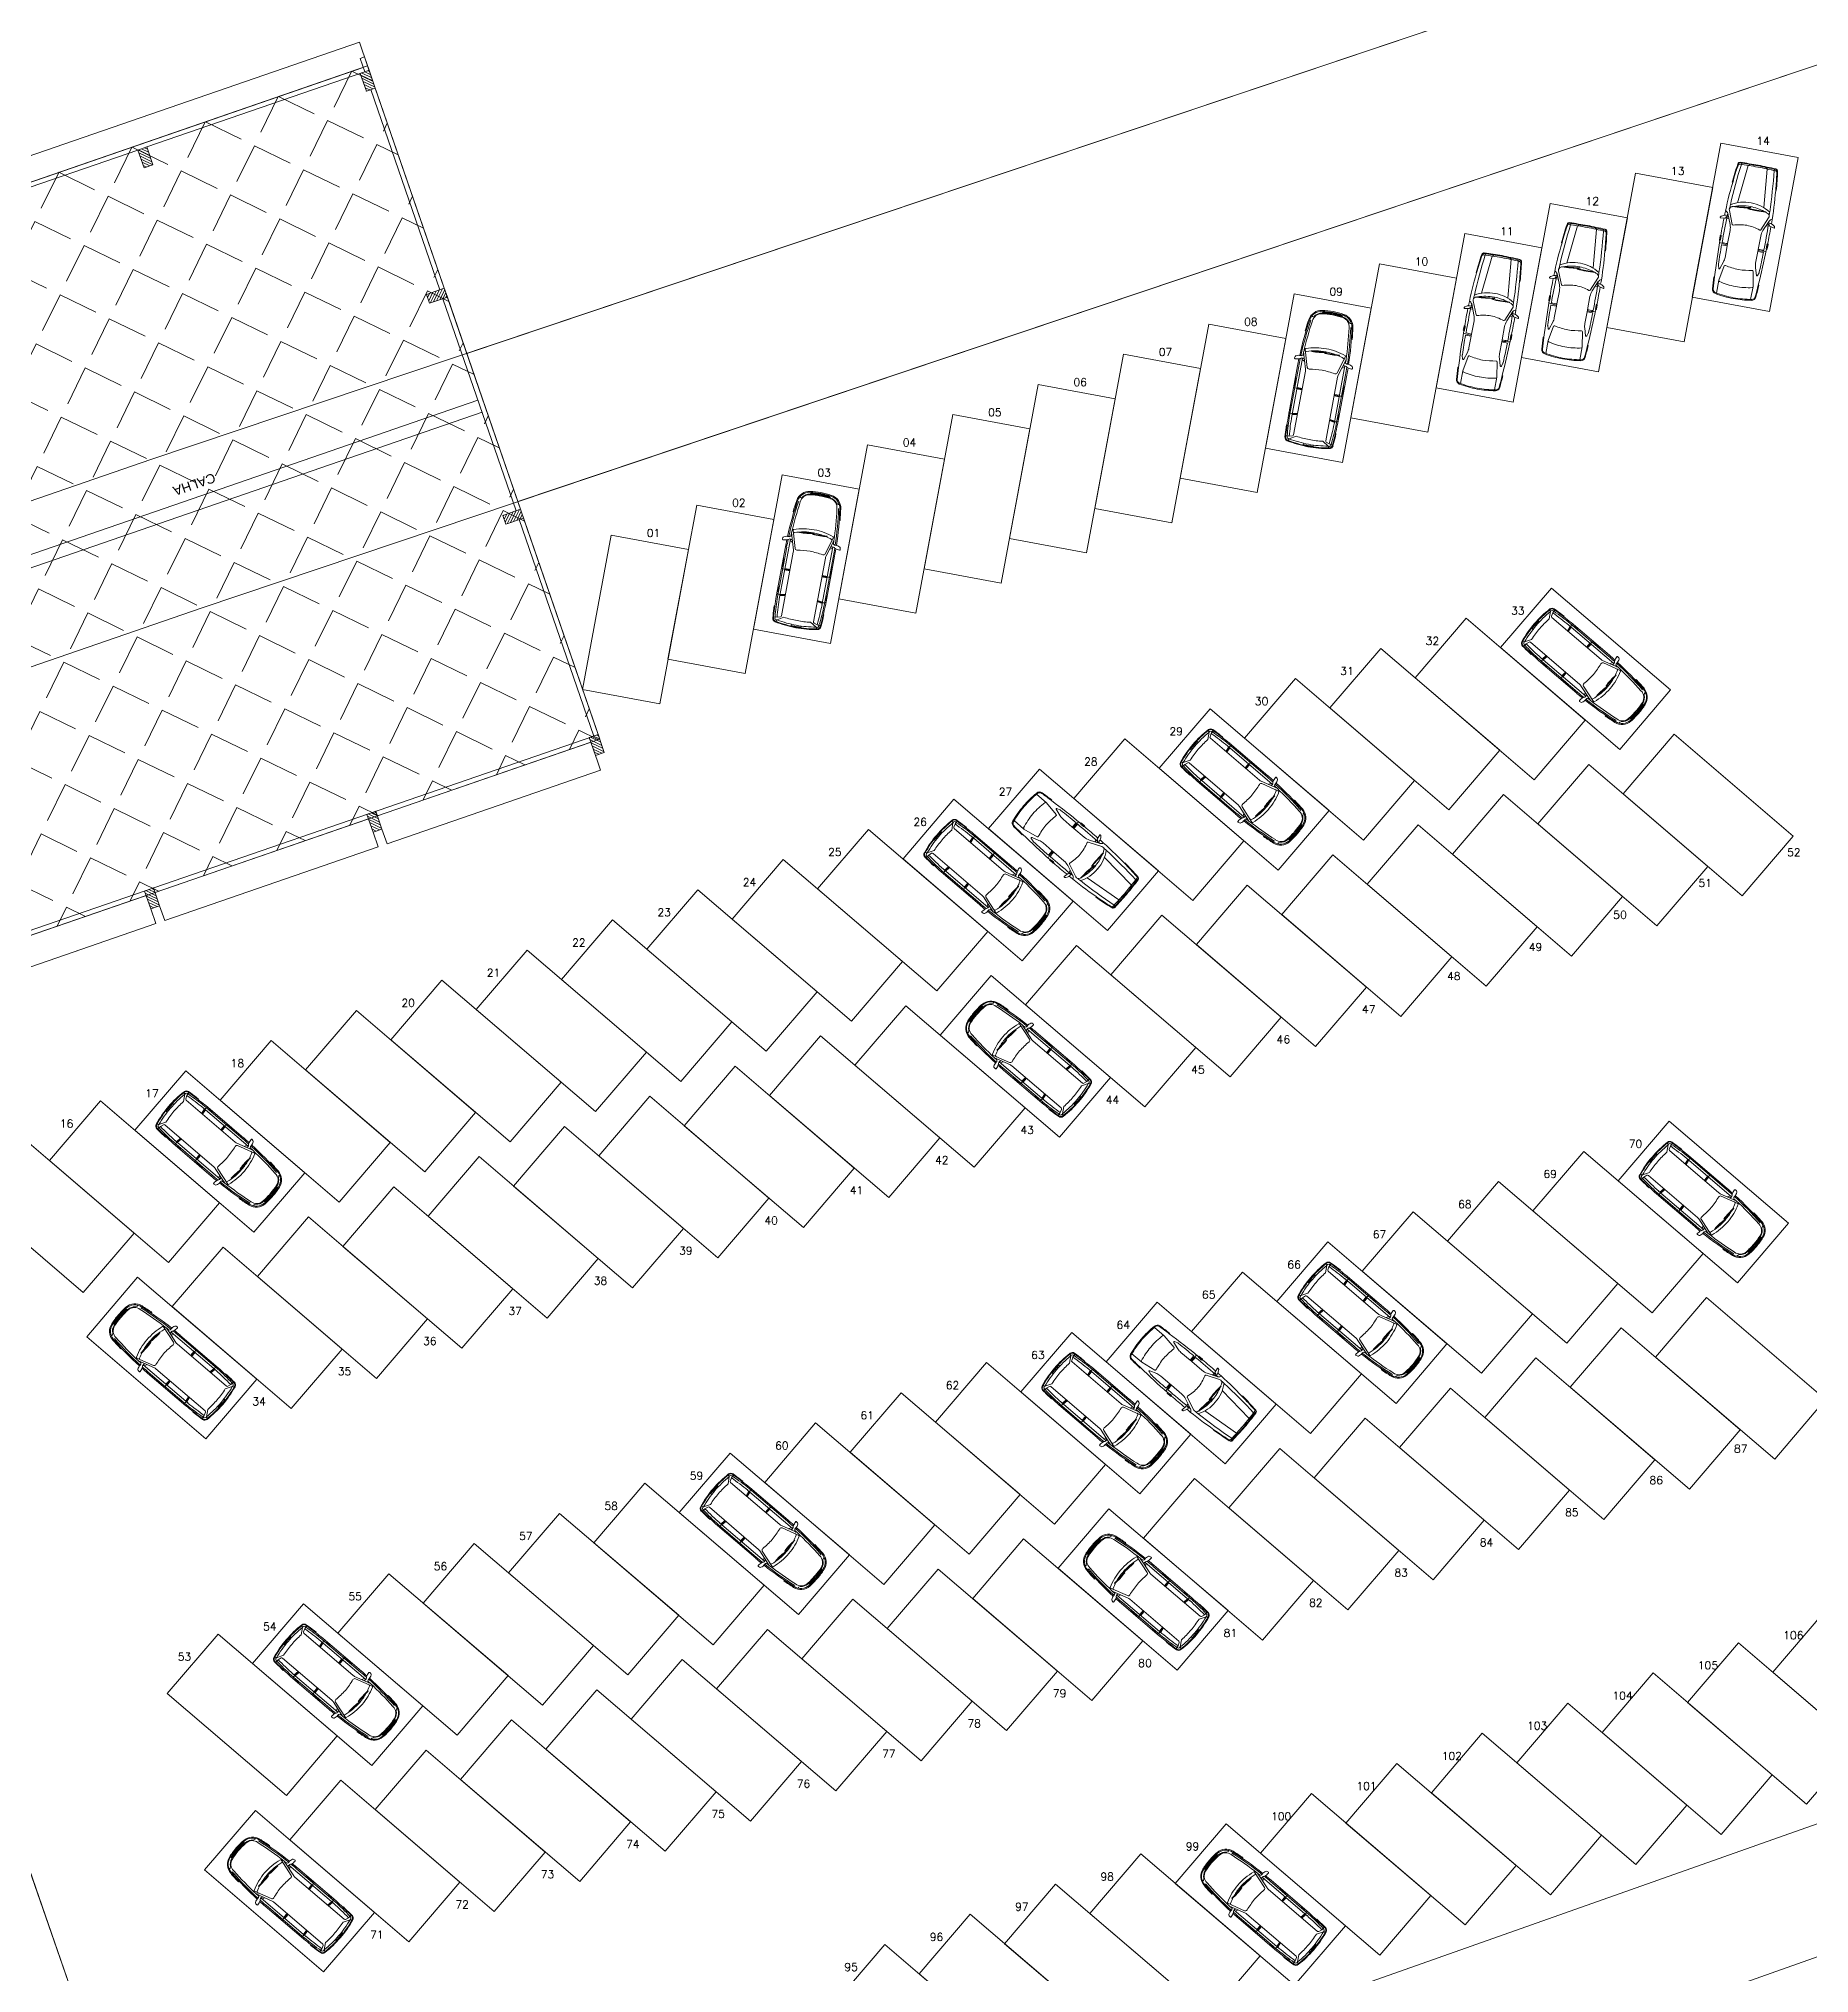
# Model space of a CAD drawing. Header units: millimetres. Extents: x 997 to 4249, y 599 to 1440.
# Drawn here: x 1816.7 to 1899.5, y 1196.1 to 1286.6 of the extents above; entities that cross this region are included whole.
import ezdxf

# ---------------------------------------------------------------- set-up
doc = ezdxf.new("R2010")
doc.units = ezdxf.units.MM
doc.layers.add('cercas existentes', color=18, linetype='Continuous')
doc.layers.add('taludes', color=9, linetype='Continuous')
doc.styles.add('1mm', font='romans.shx', dxfattribs={"height": 2})
doc.styles.add('REGUA60', font='')
doc.styles.get('REGUA60').set_extended_font_data('Swis721 LtEx BT')
pattern_1 = [(154.027104, (1355.55905, 1133.23615), (-0.048174051, -0.098890145), [])]

# ---------------------------------------------------------------- blocks, each defined once
blk = doc.blocks.new('Astra3')
at = {"lineweight": 0}
for p, q in [((-1.634, 0.627), (-1.66, 0.629)), ((-1.14, 0.762), (-1.137, 0.729)), ((-0.002, 0.487), (-0.561, 0.654)), ((-0.464, 0.688), (-0.365, 0.688)), ((0.068, 0.529), (-0.464, 0.688)), ((-0.336, 0.731), (-0.337, 0.723)), ((-0.265, 0.709), (-0.269, 0.67)), ((-0.267, 0.93), (-0.225, 0.937)), ((-0.267, 0.687), (1.617, 0.687)), ((-0.173, 0.601), (-0.217, 0.688)), ((0.009, 0.797), (1.617, 0.797)), ((0.687, 0.688), (0.692, 0.521)), ((0.711, 0.688), (0.711, 0.521)), ((0.736, 0.688), (0.731, 0.521)), ((1.499, 0.521), (1.523, 0.688)), ((1.519, 0.521), (1.543, 0.688)), ((1.539, 0.521), (1.564, 0.688)), ((1.918, 0.785), (1.919, 0.805)), ((2.223, 0.432), (2.343, 0.633)), ((2.264, 0.65), (2.228, 0.547)), ((2.234, 0.766), (2.305, 0.76)), ((2.236, 0.786), (2.307, 0.779)), ((2.264, 0.65), (2.274, 0.762)), ((2.349, 0.644), (2.398, 0.651)), ((-1.788, 0.329), (-1.853, 0.29)), ((-1.626, 0.612), (-1.653, 0.557)), ((0.125, 0.521), (2.19, 0.521)), ((-1.788, -0.329), (-1.853, -0.29)), ((-1.626, -0.612), (-1.653, -0.557)), ((-0.002, -0.487), (-0.561, -0.654)), ((0.068, -0.529), (-0.464, -0.688)), ((-0.173, -0.601), (-0.217, -0.688)), ((0.125, -0.521), (2.19, -0.521)), ((0.687, -0.688), (0.692, -0.521)), ((0.711, -0.688), (0.711, -0.521)), ((0.736, -0.688), (0.731, -0.521)), ((1.499, -0.521), (1.523, -0.688)), ((1.519, -0.521), (1.543, -0.688)), ((1.539, -0.521), (1.564, -0.688)), ((2.223, -0.432), (2.343, -0.633)), ((2.264, -0.65), (2.228, -0.547)), ((-1.634, -0.627), (-1.66, -0.629)), ((-1.14, -0.762), (-1.137, -0.729)), ((-0.464, -0.688), (-0.365, -0.688)), ((-0.336, -0.731), (-0.337, -0.723)), ((-0.265, -0.709), (-0.269, -0.67)), ((-0.267, -0.687), (1.617, -0.687)), ((-0.267, -0.93), (-0.225, -0.937)), ((0.009, -0.797), (1.617, -0.797)), ((1.918, -0.785), (1.919, -0.805)), ((2.234, -0.766), (2.305, -0.76)), ((2.236, -0.786), (2.307, -0.779)), ((2.264, -0.65), (2.274, -0.762)), ((2.349, -0.644), (2.398, -0.651))]:
    blk.add_line(p, q, dxfattribs=at)
at = {"color": 9, "lineweight": 0}
for p, q in [((0.009, 0.757), (1.617, 0.757)), ((0.396, 0.792), (0.396, 0.797)), ((0.411, 0.777), (0.64, 0.777)), ((0.655, 0.792), (0.655, 0.797)), ((1.301, 0.792), (1.301, 0.797)), ((1.316, 0.777), (1.436, 0.777)), ((1.451, 0.792), (1.451, 0.797)), ((-1.86, 0), (-1.814, 0.071)), ((-1.848, 0), (-1.814, 0.051)), ((-1.808, 0.299), (-1.836, 0.283)), ((-1.805, 0.048), (-1.805, 0)), ((-0.584, 0.026), (-0.593, 0.024)), ((-0.593, 0.024), (-0.533, -0.437)), ((-0.567, 0.452), (-0.551, -0.013)), ((-0.558, 0.452), (-0.567, 0.452)), ((2.438, 0.161), (2.398, 0.159)), ((-1.86, 0), (-1.814, -0.071)), ((-1.848, 0), (-1.814, -0.051)), ((-1.808, -0.299), (-1.836, -0.283)), ((-1.805, -0.048), (-1.805, 0)), ((-0.551, -0.013), (-0.541, -0.013)), ((-0.533, -0.437), (-0.523, -0.436)), ((2.438, -0.161), (2.398, -0.159)), ((0.009, -0.757), (1.617, -0.757)), ((0.396, -0.792), (0.396, -0.797)), ((0.411, -0.777), (0.64, -0.777)), ((0.655, -0.792), (0.655, -0.797)), ((1.301, -0.792), (1.301, -0.797)), ((1.316, -0.777), (1.436, -0.777)), ((1.451, -0.792), (1.451, -0.797))]:
    blk.add_line(p, q, dxfattribs=at)
at = {"lineweight": 0}
for centre, radius, start, end in [((-1.45, 0.289), 0.43, 98.29586, 171.96936), ((-1.45, 0.289), 0.4, 98.29586, 171.96936), ((-1.635, 0.617), 0.01, 333.52505, 84.65772), ((0.047, -9.974), 10.802, 96.3074, 98.29586), ((-0.036, -8.863), 9.66, 91.77073, 98.76148), ((1.198, 0.006), 1.894, 160.39008, 180.01379), ((-0.567, 0.635), 0.02, 73.38811, 160.39008), ((-0.465, 0.594), 0.03, 73.38811, 160.5282), ((0.245, -20.893), 21.585, 91.6727, 91.71269), ((-0.386, 0.733), 0.05, 271.6727, 348.10834), ((-0.433, 0.751), 0.1, 348.10834, 4.99416), ((-0.079, 0.782), 0.255, 151.22655, 184.99416), ((-0.259, 0.881), 0.05, 99.21009, 151.22655), ((-0.239, 0.667), 0.03, 173.57994, 258.01363), ((-0.215, 0.704), 0.05, 128.17268, 173.57994), ((-0.271, 0.775), 0.0411, 308.17268, 348.7801), ((-0.693, 0.937), 0.492, 339.87798, 357.69126), ((-0.221, 0.917), 0.02, 357.69126, 99.21009), ((0.009, -12.003), 12.801, 90, 91.03052), ((0.408, 0.699), 0.304, 357.88131, 18.9108), ((1.388, 0.696), 0.155, 356.98734, 40.85519), ((1.251, -11.393), 12.086, 85.18943, 88.27989), ((1.018, -16.836), 17.643, 86.04929, 88.05621), ((1.018, -16.836), 17.663, 86.04929, 87.0782), ((0.362, -20.911), 21.708, 84.87879, 84.95798), ((2.295, 0.66), 0.05, 10.53829, 85.13304), ((2.297, 0.66), 0.1, 11.2743, 85.13304), ((2.297, 0.66), 0.12, 11.2743, 85.13304), ((-1.013, 0), 3.415, 0, 10.68669), ((-1.013, 0.045), 3.415, 10.11523, 10.53829), ((-1.013, 0), 3.475, 0, 11.2743), ((-1.013, 0), 3.495, 0, 11.2743), ((0.595, 0), 2.495, 171.96936, 180.0078), ((0.595, 0), 2.495, 179.9922, 188.03064), ((0.595, 0), 2.465, 171.96936, 180.0078), ((0.595, 0), 2.465, 179.9922, 188.03064), ((0.595, 0), 2.405, 171.90629, 172.15702), ((-1.469, 0.294), 0.32, 125.71071, 171.90629), ((-1.662, 0.562), 0.01, 305.71071, 333.52505), ((1.338, 0.018), 2.034, 180.32469, 198.9193), ((1.198, 0.006), 1.794, 169.09502, 180.01379), ((1.2, -0.006), 1.795, 179.63164, 199.4683), ((1.198, 0.006), 1.794, 160.5282, 167.22), ((-0.019, 0.43), 0.06, 348.90491, 73.38811), ((3.643, -0.135), 3.645, 171.27025, 177.87638), ((0.125, 0.721), 0.2, 253.38811, 270), ((2.19, 0.561), 0.04, 270, 340.59914), ((-1.013, 0), 3.265, 0, 7.60432), ((-1.013, 0), 3.265, 352.39568, 0), ((-1.013, 0), 3.415, 349.31331, 0), ((-1.013, 0), 3.475, 348.7257, 0), ((-1.013, 0), 3.495, 348.7257, 0), ((-1.45, -0.289), 0.43, 188.03064, 261.70414), ((-1.45, -0.289), 0.4, 188.03064, 261.70414), ((0.595, 0), 2.405, 187.84298, 188.09371), ((-1.469, -0.294), 0.32, 188.09371, 234.28929), ((-1.662, -0.562), 0.01, 26.47495, 54.28929), ((-1.635, -0.617), 0.01, 275.34228, 26.47495), ((-0.465, -0.594), 0.03, 199.4718, 286.61189), ((-0.019, -0.43), 0.06, 286.61189, 11.09509), ((3.643, 0.135), 3.645, 182.12362, 188.72975), ((0.125, -0.721), 0.2, 90, 106.61189), ((2.19, -0.561), 0.04, 19.40086, 90), ((0.047, 9.974), 10.802, 261.70414, 263.6926), ((-0.036, 8.863), 9.66, 261.23852, 268.22927), ((-0.567, -0.635), 0.02, 199.60992, 286.61189), ((0.245, 20.893), 21.585, 268.28731, 268.3273), ((-0.386, -0.733), 0.05, 11.89166, 88.3273), ((-0.433, -0.751), 0.1, 355.00584, 11.89166), ((-0.079, -0.782), 0.255, 175.00584, 208.77345), ((-0.259, -0.881), 0.05, 208.77345, 260.78991), ((-0.239, -0.667), 0.03, 101.98637, 186.42006), ((-0.215, -0.704), 0.05, 186.42006, 231.82732), ((-0.271, -0.775), 0.0411, 11.2199, 51.82732), ((-0.693, -0.937), 0.492, 2.30874, 20.12202), ((-0.221, -0.917), 0.02, 260.78991, 2.30874), ((0.009, 12.003), 12.801, 268.96948, 270), ((0.408, -0.699), 0.304, 341.0892, 2.11869), ((1.388, -0.696), 0.155, 319.14481, 3.01266), ((1.251, 11.393), 12.086, 271.72011, 274.81057), ((1.018, 16.836), 17.643, 271.94379, 273.95071), ((1.018, 16.836), 17.663, 272.9218, 273.95071), ((0.362, 20.911), 21.708, 275.04202, 275.12121), ((2.295, -0.66), 0.05, 274.86696, 349.46171), ((2.297, -0.66), 0.1, 274.86696, 348.7257), ((2.297, -0.66), 0.12, 274.86696, 348.7257), ((-1.013, -0.045), 3.415, 349.46171, 349.88477)]:
    blk.add_arc(centre, radius, start, end, dxfattribs=at)
at = {"color": 9, "lineweight": 0}
for centre, radius, start, end in [((-0.036, -8.863), 9.621, 91.77157, 98.76564), ((-0.009, -9.853), 10.55, 92.47101, 98.0602), ((0.176, -23.379), 24.034, 91.44683, 91.45029), ((0.009, -12.003), 12.761, 90, 91.09598), ((0.411, 0.792), 0.015, 180, 270), ((0.64, 0.792), 0.015, 270, 0), ((1.316, 0.792), 0.015, 180, 270), ((1.436, 0.792), 0.015, 270, 0), ((1.482, -5.974), 6.732, 83.28249, 88.8635), ((0.595, 0), 2.455, 173.74716, 180.00001), ((0.595, 0), 2.443, 173.30066, 179.57266), ((-1.826, 0.266), 0.02, 120.47664, 173.74716), ((0.595, 0), 2.431, 173.0859, 179.13608), ((0.595, 0), 2.419, 172.87714, 178.68983), ((-1.839, 0.087), 0.03, 326.35995, 357.95563), ((-1.81, 0.048), 0.005, 0, 146.48631), ((0.595, 0), 2.405, 173.09438, 177.95563), ((-1.803, 0.291), 0.01, 353.09438, 120.47664), ((0.595, 0), 2.385, 171.90629, 180.0078), ((-1.469, 0.294), 0.3, 93.68937, 171.90629), ((-2.775, -0.497), 2.253, 1.55981, 13.40987), ((-2.789, 0.14), 2.253, 356.10764, 7.9577), ((-1.013, 0), 3.455, 0, 2.66282), ((-1.013, 0), 3.455, 357.33718, 0), ((0.595, 0), 2.455, 179.99999, 186.25284), ((0.595, 0), 2.443, 180.42734, 186.69934), ((-1.826, -0.266), 0.02, 186.25284, 239.52336), ((0.595, 0), 2.431, 180.86392, 186.9141), ((0.595, 0), 2.419, 181.31017, 187.12286), ((-1.81, -0.048), 0.005, 213.51369, 0), ((-1.839, -0.087), 0.03, 2.04437, 33.64005), ((0.595, 0), 2.405, 182.04437, 186.90562), ((-1.803, -0.291), 0.01, 239.52336, 6.90562), ((0.595, 0), 2.385, 179.9922, 188.09371), ((-1.469, -0.294), 0.3, 188.09371, 266.31063), ((-0.009, 9.853), 10.55, 261.9398, 267.52899), ((-0.036, 8.863), 9.621, 261.23436, 268.22843), ((0.176, 23.379), 24.034, 268.54971, 268.55317), ((0.009, 12.003), 12.761, 268.90402, 270), ((0.411, -0.792), 0.015, 90, 180), ((0.64, -0.792), 0.015, 0, 90), ((1.316, -0.792), 0.015, 90, 180), ((1.436, -0.792), 0.015, 0, 90), ((1.482, 5.974), 6.732, 271.1365, 276.71751)]:
    blk.add_arc(centre, radius, start, end, dxfattribs=at)
blk = doc.blocks.new('Tempra3')
at = {"color": 9, "lineweight": 0}
for p, q in [((-1.869, 0.63), (-1.647, 0.654)), ((0.49, 0.777), (0.614, 0.777)), ((0.49, 0.767), (0.567, 0.767)), ((0.577, 0.757), (0.577, 0.748)), ((0.634, 0.757), (0.634, 0.748)), ((-1.881, 0.307), (-1.924, 0.254)), ((-1.875, 0.533), (-1.914, 0.533)), ((-1.881, 0.307), (-0.653, 0.428)), ((-0.568, 0.016), (-0.577, 0.017)), ((-0.568, 0.015), (-0.577, 0.014)), ((-0.577, 0.014), (-0.51, -0.555)), ((-0.527, 0.509), (-0.536, 0.509)), ((-0.536, 0.509), (-0.532, -0.064)), ((0.687, 0.496), (0.756, 0.496)), ((1.886, 0.553), (2.3, 0.553)), ((-1.881, -0.308), (-1.924, -0.255)), ((-1.875, -0.533), (-1.914, -0.533)), ((-1.881, -0.307), (-0.653, -0.428)), ((-0.532, -0.064), (-0.523, -0.064)), ((-0.51, -0.555), (-0.501, -0.554)), ((0.687, -0.496), (0.756, -0.496)), ((1.886, -0.553), (2.3, -0.553)), ((-1.869, -0.631), (-1.647, -0.655)), ((0.49, -0.767), (0.567, -0.767)), ((0.49, -0.777), (0.614, -0.777)), ((0.577, -0.757), (0.577, -0.748)), ((0.634, -0.757), (0.634, -0.748))]:
    blk.add_line(p, q, dxfattribs=at)
at = {"lineweight": 0}
for p, q in [((-1.26, 0.697), (-1.26, 0.716)), ((0.058, 0.464), (-0.363, 0.637)), ((0.069, 0.533), (-0.261, 0.669)), ((-0.157, 0.823), (-0.131, 0.862)), ((-0.101, 0.713), (-0.151, 0.694)), ((-0.151, 0.694), (-0.151, 0.656)), ((-0.075, 0.872), (-0.101, 0.713)), ((-0.098, 0.674), (-0.098, 0.602)), ((-0.085, 0.882), (-0.082, 0.882)), ((0.756, 0.496), (0.756, 0.679)), ((1.515, 0.629), (1.414, 0.659)), ((1.806, 0.709), (1.807, 0.728)), ((0.687, 0.496), (0.259, 0.496)), ((1.136, 0.496), (0.756, 0.496)), ((1.287, 0.519), (1.517, 0.592)), ((1.406, 0.471), (1.886, 0.553)), ((0.058, -0.464), (-0.363, -0.637)), ((0.069, -0.533), (-0.261, -0.669)), ((-0.098, -0.674), (-0.098, -0.602)), ((0.687, -0.496), (0.259, -0.496)), ((1.136, -0.496), (0.756, -0.496)), ((0.756, -0.496), (0.756, -0.679)), ((1.287, -0.519), (1.517, -0.592)), ((1.406, -0.471), (1.886, -0.553)), ((-1.26, -0.697), (-1.26, -0.716)), ((-0.157, -0.823), (-0.131, -0.862)), ((-0.151, -0.694), (-0.151, -0.656)), ((-0.101, -0.713), (-0.151, -0.694)), ((-0.075, -0.872), (-0.101, -0.713)), ((-0.085, -0.882), (-0.082, -0.882)), ((1.515, -0.629), (1.414, -0.659)), ((1.806, -0.709), (1.807, -0.728))]:
    blk.add_line(p, q, dxfattribs=at)
at = {"color": 9, "lineweight": 0}
for points in [[(0.486, 0.76), (0.486, 0.749, 0.414214), (0.496, 0.739), (0.558, 0.739, 0.414214), (0.568, 0.749), (0.568, 0.759)], [(0.486, -0.76), (0.486, -0.749, -0.414214), (0.496, -0.739), (0.558, -0.739, -0.414214), (0.568, -0.749), (0.568, -0.759)]]:
    blk.add_lwpolyline(points, format="xyb", dxfattribs=at)
at = {"lineweight": 0}
for centre, radius, start, end in [((-1.864, 0.574), 0.07, 98.07666, 178.05506), ((0.026, -12.748), 13.526, 95.4579, 98.07666), ((-0.091, -10.408), 11.166, 90.48914, 96.01179), ((-0.403, 0.55), 0.0959, 65.22486, 157.56321), ((0.355, -17.256), 17.935, 91.74302, 91.96985), ((0.075, 0.7), 0.267, 168.22298, 189.98368), ((-0.143, 0.755), 0.0434, 160.42088, 180), ((0.052, 0.685), 0.25, 146.52929, 160.42088), ((0.355, -17.256), 17.935, 88.95708, 91.61786), ((-0.079, 0.816), 0.0696, 117.51978, 138.96518), ((-0.092, 0.841), 0.0416, 80.80671, 117.51978), ((0.213, -22.305), 23.067, 89.37169, 90.76063), ((-0.083, 0.874), 0.00833, 350.80671, 80.80671), ((0.213, -22.305), 23.067, 89.09734, 89.34375), ((0.115, -25.837), 26.599, 86.35444, 88.88061), ((-0.298, 0.555), 0.987, 356.53371, 7.1274), ((0.636, -17.099), 17.778, 87.57158, 89.61458), ((1.385, 0.564), 0.1, 73.296, 87.57158), ((1.509, 0.61), 0.02, 295.0881, 73.296), ((0.028, -29.336), 30.117, 85.87378, 86.61254), ((2.183, 0.56), 0.144, 10.27566, 85.28637), ((46.287, -1.061), 48.25, 178.05506, 178.73963), ((1.08, -0.033), 1.689, 163.02584, 178.88724), ((1.08, 0.033), 1.689, 181.11276, 199.38195), ((1.08, -0.033), 1.689, 158.48825, 161.88328), ((1.496, -0.036), 1.496, 161.90116, 178.60957), ((0.046, 0.438), 0.0288, 340.8387, 65.22486), ((0.259, 0.996), 0.5, 247.66255, 270), ((1.136, 0.996), 0.5, 270, 287.58922), ((1.415, 0.442), 0.03, 107.58922, 190.56427), ((-1.901, -0.176), 3.343, 3.01726, 10.56427), ((-1.901, 0.176), 3.343, 349.43573, 356.98274), ((1.892, 0.523), 0.03, 17.66847, 101.66126), ((-0.298, 0.005), 2.281, 359.88354, 13.37753), ((-0.298, -0.005), 2.281, 346.62247, 0.11646), ((-1.242, -0.033), 3.619, 0.52768, 9.83979), ((-1.242, 0.033), 3.619, 350.16021, 359.47232), ((46.287, 1.06), 48.25, 181.26037, 181.94494), ((-1.864, -0.575), 0.07, 181.94494, 261.92334), ((1.08, 0.033), 1.689, 200.32879, 201.51175), ((1.08, 0.033), 1.689, 200.32879, 201.51175), ((-0.403, -0.55), 0.0959, 202.43679, 294.77514), ((1.496, 0.036), 1.496, 181.39043, 198.09884), ((0.046, -0.438), 0.0288, 294.77514, 19.1613), ((0.259, -0.996), 0.5, 90, 112.33745), ((-0.298, -0.555), 0.987, 352.8726, 3.46629), ((1.136, -0.996), 0.5, 72.41078, 90), ((1.415, -0.442), 0.03, 169.43573, 252.41078), ((1.509, -0.61), 0.02, 286.704, 64.9119), ((1.892, -0.523), 0.03, 258.33874, 342.33153), ((2.183, -0.56), 0.144, 274.71363, 349.72434), ((0.026, 12.748), 13.526, 261.97353, 264.5421), ((-0.091, 10.408), 11.166, 263.98821, 269.51086), ((0.355, 17.256), 17.935, 268.03015, 268.25698), ((0.075, -0.7), 0.267, 170.01632, 191.77702), ((-0.143, -0.755), 0.0434, 180, 199.57912), ((0.052, -0.685), 0.25, 199.57912, 213.47071), ((0.355, 17.256), 17.935, 268.38214, 271.04292), ((-0.079, -0.816), 0.0696, 221.03482, 242.48022), ((-0.092, -0.841), 0.0416, 242.48022, 279.19329), ((0.213, 22.305), 23.067, 269.23937, 270.62831), ((-0.083, -0.874), 0.00833, 279.19329, 9.19329), ((0.213, 22.305), 23.067, 270.65625, 270.90266), ((0.115, 25.837), 26.599, 271.11939, 273.64556), ((0.636, 17.099), 17.778, 270.38542, 272.42842), ((1.385, -0.564), 0.1, 272.42842, 286.704), ((0.028, 29.336), 30.117, 273.38746, 274.12622)]:
    blk.add_arc(centre, radius, start, end, dxfattribs=at)
at = {"color": 9, "lineweight": 0}
for centre, radius, start, end in [((-1.862, 0.581), 0.05, 97.89577, 177.1673), ((0.137, -16.634), 17.284, 92.27132, 96.68351), ((-1.822, 0.581), 0.05, 97.89577, 177.1673), ((0.026, -12.748), 13.506, 95.46564, 97.89577), ((0.402, 0.031), 1.126, 147.49542, 181.59528), ((0.192, -19.533), 20.183, 91.77938, 92.10117), ((-0.144, 0.846), 0.212, 204.78419, 236.53665), ((-0.17, 0.661), 0.0195, 202.27293, 342.80007), ((0.49, 0.751), 0.0263, 91.92644, 184.81044), ((0.47, 0.753), 0.0061, 200.04239, 315.25342), ((0.49, 0.751), 0.0164, 92.13133, 187.2433), ((0.567, 0.757), 0.01, 0, 90), ((0.606, 0.816), 0.0733, 246.83415, 293.16585), ((0.614, 0.757), 0.02, 0, 90), ((-0.263, 0.555), 0.987, 356.53371, 11.76673), ((0.027, -29.37), 30.131, 85.88211, 86.61465), ((2.181, 0.569), 0.115, 10.45477, 85.29282), ((19.555, -0.393), 21.489, 177.39697, 178.95358), ((43.913, -1.002), 45.813, 178.0177, 178.74858), ((43.913, 1.002), 45.813, 181.25142, 181.9823), ((0.402, -0.031), 1.126, 178.40472, 212.50458), ((-4.057, -0.683), 3.558, 2.07609, 11.30635), ((-4.071, 0.196), 3.558, 355.81091, 5.04117), ((-1.236, -0.033), 3.585, 0.53266, 10.01497), ((-1.236, 0.033), 3.585, 349.98503, 359.46734), ((19.555, 0.392), 21.489, 181.04642, 182.60303), ((-1.862, -0.581), 0.05, 182.8327, 262.10423), ((0.137, 16.634), 17.284, 263.31649, 267.72868), ((-1.822, -0.581), 0.05, 182.8327, 262.10423), ((-0.263, -0.555), 0.987, 348.23327, 3.46629), ((2.181, -0.569), 0.115, 274.70718, 349.54523), ((0.026, 12.748), 13.506, 262.10423, 264.53436), ((0.192, 19.533), 20.183, 267.89883, 268.22062), ((-0.144, -0.846), 0.212, 123.46335, 155.21581), ((-0.17, -0.661), 0.0195, 17.19993, 157.72707), ((0.47, -0.753), 0.0061, 44.74658, 159.95761), ((0.49, -0.751), 0.0263, 175.18956, 268.07356), ((0.49, -0.751), 0.0164, 172.7567, 267.86867), ((0.567, -0.757), 0.01, 270, 0), ((0.606, -0.816), 0.0733, 66.83415, 113.16585), ((0.614, -0.757), 0.02, 270, 360), ((0.027, 29.37), 30.131, 273.38535, 274.11789)]:
    blk.add_arc(centre, radius, start, end, dxfattribs=at)
blk = doc.blocks.new('gtfoods1')
at = {"layer": 'taludes', "lineweight": 5}
h = blk.add_hatch(dxfattribs=at)
h.set_pattern_fill('ANGLE', color=256, scale=0.25, angle=-115.9729)
h.set_pattern_definition([(244.0271, (888.9692, 584.595), (2.302492, -1.1216525), [1.8626667, -0.6985]), (334.0271, (888.9692, 584.595), (1.1216525, 2.302492), [1.8626667, -0.6985])])
h.paths.add_polyline_path([(-163.071, 564.782), (-138.743, 573.172), (-140.016, 576.865), (-139.828, 577.011), (-137.103, 580.127), (-130.989, 574.817), (-132.432, 573.156), (-124.984, 566.688), (-118.773, 573.84), (-119.937, 574.852), (-116.038, 579.341), (-117.414, 580.527), (-81.542, 592.898), (-92.399, 624.371), (-135.308, 609.574), (-136.492, 613.046), (-141.68, 611.255), (-151.255, 619.57), (-151.599, 619.869), (-165.053, 604.384), (-160.607, 600.539), (-173.832, 595.978)])
h = blk.add_hatch(dxfattribs=at)
h.set_pattern_fill('ANSI31', color=256, scale=0.6, angle=109.0271, style=0)
h.set_pattern_definition(pattern_1)
h.paths.add_polyline_path([(-92.741, 624.021), (-92.325, 624.164), (-92.038, 623.332), (-92.454, 623.189)])
h = blk.add_hatch(dxfattribs=at)
h.set_pattern_fill('ANSI31', color=256, scale=0.6, angle=109.0271, style=0)
h.set_pattern_definition(pattern_1)
h.paths.add_polyline_path([(-103.14, 620.434), (-102.724, 620.578), (-102.437, 619.746), (-102.853, 619.602)])
h = blk.add_hatch(dxfattribs=at)
h.set_pattern_fill('ANSI31', color=256, scale=0.6, angle=19.0271, style=0)
h.set_pattern_definition([(64.027104, (1355.55905, 1133.23615), (-0.098890145, 0.048174051), [])])
h.paths.add_polyline_path([(-88.81, 613.973), (-88.667, 613.557), (-89.499, 613.27), (-89.642, 613.686)])
h = blk.add_hatch(dxfattribs=at)
h.set_pattern_fill('ANSI31', color=256, scale=0.6, angle=19.0271, style=0)
h.set_pattern_definition([(64.027104, (-465.56698, 1396.18557), (-0.098890145, 0.048174051), [])])
h.paths.add_polyline_path([(-85.248, 603.643), (-85.105, 603.227), (-85.937, 602.94), (-86.08, 603.356)])
h = blk.add_hatch(dxfattribs=at)
h.set_pattern_fill('ANSI31', color=256, scale=0.6, angle=-70.9729, style=0)
h.set_pattern_definition([(334.027104, (711.21512, 972.59259), (0.048174051, 0.098890145), [])])
h.paths.add_polyline_path([(-81.327, 592.274), (-81.743, 592.13), (-82.03, 592.962), (-81.614, 593.106)])
h = blk.add_hatch(dxfattribs=at)
h.set_pattern_fill('ANSI31', color=256, scale=0.6, angle=-70.9729, style=0)
h.set_pattern_definition([(334.027104, (700.81612, 969.00642), (0.048174051, 0.098890145), [])])
h.paths.add_polyline_path([(-91.726, 588.688), (-92.142, 588.544), (-92.429, 589.376), (-92.013, 589.519)])
h = blk.add_hatch(dxfattribs=at)
h.set_pattern_fill('ANSI31', color=256, scale=0.6, angle=-70.9729, style=0)
h.set_pattern_definition([(334.027104, (690.41711, 965.42025), (0.048174051, 0.098890145), [])])
h.paths.add_polyline_path([(-102.125, 585.101), (-102.541, 584.958), (-102.828, 585.79), (-102.412, 585.933)])
for p, q in [((-135.694, 610.682), (-92.779, 625.481)), ((-92.396, 624.372), (-92.779, 625.481)), ((-92.604, 624.3), (-135.308, 609.574)), ((-92.533, 624.092), (-92.749, 624.719)), ((-92.746, 624.717), (-92.54, 624.788)), ((-92.541, 624.79), (-92.325, 624.164)), ((-92.399, 624.371), (-92.396, 624.372)), ((-102.724, 620.58), (-92.533, 624.094)), ((-89.016, 613.902), (-92.244, 623.261)), ((-92.038, 623.332), (-88.81, 613.973)), ((-113.123, 616.993), (-103.14, 620.436)), ((-85.454, 603.572), (-88.873, 613.486)), ((-88.667, 613.557), (-85.248, 603.643)), ((-87.236, 608.738), (-109.907, 600.919)), ((-87.044, 608.183), (-109.716, 600.365)), ((-81.82, 593.035), (-85.311, 603.156)), ((-85.105, 603.227), (-81.614, 593.106)), ((-81.82, 593.035), (-112.811, 582.347)), ((-91.941, 589.312), (-81.958, 592.754)), ((-81.887, 592.546), (-81.504, 591.437)), ((-91.487, 587.994), (-81.504, 591.437)), ((-125.698, 590.215, 12.071), (-104.547, 529.49, 12.071)), ((-102.34, 585.726), (-92.357, 589.168)), ((-92.142, 588.544), (-91.903, 587.851)), ((-91.726, 588.688), (-91.487, 587.994)), ((-101.886, 584.408), (-91.903, 587.851)), ((-112.739, 582.139), (-102.756, 585.582)), ((-102.541, 584.958), (-102.302, 584.265)), ((-102.125, 585.101), (-101.886, 584.408)), ((-112.285, 580.822), (-102.302, 584.265)), ((-117.273, 566.026), (-104.547, 529.49)), ((-85.832, 520.547, 12.071), (-11.736, 546.727, 12.071)), ((-85.832, 520.547), (-11.736, 546.727)), ((-102.966, 508.271), (-11.736, 540.505)), ((-102.966, 508.271), (-11.736, 540.505))]:
    blk.add_line(p, q, dxfattribs=at)
at = {"layer": 'taludes', "lineweight": 5, "elevation": 12.071}
for points in [[(-11.737, 636.499), (-21.881, 633.078, -0.000248), (-21.929, 633.061), (-102.54, 605.96), (-174.046, 581.295), (-183.502, 577.936, -0.414214), (-202.232, 586.848), (-204.797, 594.069)], [(-11.737, 628.76), (-19.537, 626.129, -0.000248), (-19.592, 626.11), (-100.176, 599.019), (-171.623, 574.374), (-181.047, 571.026, -0.414214), (-209.142, 584.393), (-210.741, 588.896)]]:
    blk.add_lwpolyline(points, format="xyb", dxfattribs=at)
at = {"layer": 'taludes', "lineweight": 5}
for points in [[(-11.737, 636.499), (-21.881, 633.078, -0.000248), (-21.929, 633.061), (-87.761, 610.929)], [(-11.737, 628.76), (-19.537, 626.129, -0.000248), (-19.592, 626.11), (-85.371, 603.996)]]:
    blk.add_lwpolyline(points, format="xyb", dxfattribs=at)
for points in [[(-163.142, 564.99), (-163.071, 564.782), (-138.743, 573.172), (-140.016, 576.865), (-139.828, 577.011), (-137.103, 580.127), (-130.989, 574.817), (-132.432, 573.156), (-124.984, 566.688), (-118.773, 573.84), (-119.937, 574.852), (-116.038, 579.341), (-117.414, 580.527), (-81.542, 592.898), (-92.399, 624.371), (-135.308, 609.574), (-136.492, 613.046), (-141.68, 611.255), (-151.255, 619.57), (-151.599, 619.869), (-165.053, 604.384), (-160.614, 600.545), (-160.624, 600.533), (-173.832, 595.978)], [(-92.741, 624.021), (-92.325, 624.164), (-92.038, 623.332), (-92.454, 623.189)], [(-103.14, 620.434), (-102.724, 620.578), (-102.437, 619.746), (-102.853, 619.602)], [(-26.84, 612.88), (-25.499, 620.09), (-29.104, 620.76), (-30.445, 613.551)], [(-30.832, 611.47), (-29.491, 618.679), (-33.096, 619.35), (-34.437, 612.14)], [(-34.824, 610.059), (-33.483, 617.269), (-37.088, 617.939), (-38.429, 610.73)], [(-38.816, 608.649), (-37.475, 615.858), (-41.08, 616.529), (-42.421, 609.319)], [(-42.808, 607.238), (-41.467, 614.448), (-45.072, 615.119), (-46.413, 607.909)], [(-88.81, 613.973), (-88.667, 613.557), (-89.499, 613.27), (-89.642, 613.686)], [(-46.8, 605.828), (-45.459, 613.037), (-49.064, 613.708), (-50.405, 606.498)], [(-50.792, 604.417), (-49.451, 611.627), (-53.056, 612.298), (-54.397, 605.088)], [(-54.785, 603.007), (-53.443, 610.216), (-57.048, 610.887), (-58.389, 603.678)], [(-58.777, 601.596), (-57.435, 608.806), (-61.04, 609.477), (-62.381, 602.267)], [(-62.769, 600.186), (-61.427, 607.396), (-65.032, 608.066), (-66.373, 600.857)], [(-66.761, 598.775), (-65.419, 605.985), (-69.024, 606.656), (-70.365, 599.446)], [(-70.753, 597.365), (-69.411, 604.575), (-73.016, 605.245), (-74.357, 598.036)], [(-85.248, 603.643), (-85.105, 603.227), (-85.937, 602.94), (-86.08, 603.356)], [(-74.745, 595.955), (-73.403, 603.164), (-77.008, 603.835), (-78.349, 596.625)], [(-74.745, 595.955), (-73.403, 603.164), (-77.008, 603.835), (-78.349, 596.625)], [(-78.737, 594.544), (-77.395, 601.754), (-81, 602.424), (-82.341, 595.215)], [(-37.03, 599.956), (-31.457, 595.19), (-33.841, 592.403), (-39.413, 597.17)], [(-41.022, 598.546), (-35.449, 593.779), (-37.833, 590.993), (-43.405, 595.76)], [(-45.014, 597.135), (-39.441, 592.369), (-41.825, 589.582), (-47.397, 594.349)], [(-49.006, 595.725), (-43.433, 590.958), (-45.817, 588.172), (-51.389, 592.939)], [(-52.998, 594.315), (-47.425, 589.548), (-49.809, 586.761), (-55.381, 591.528)], [(-81.327, 592.274), (-81.743, 592.13), (-82.03, 592.962), (-81.614, 593.106)], [(-56.99, 592.904), (-51.417, 588.137), (-53.801, 585.351), (-59.373, 590.118)], [(-28.106, 585.569), (-33.679, 590.335), (-31.296, 593.122), (-25.723, 588.355)], [(-32.098, 584.158), (-37.671, 588.925), (-35.288, 591.711), (-29.715, 586.945)], [(-60.982, 591.494), (-55.409, 586.727), (-57.793, 583.941), (-63.365, 588.707)], [(-64.974, 590.083), (-59.401, 585.317), (-61.785, 582.53), (-67.358, 587.297)], [(-36.09, 582.748), (-41.663, 587.515), (-39.28, 590.301), (-33.707, 585.534)], [(-91.726, 588.688), (-92.142, 588.544), (-92.429, 589.376), (-92.013, 589.519)], [(-40.082, 581.337), (-45.655, 586.104), (-43.272, 588.89), (-37.699, 584.124)], [(-68.966, 588.673), (-63.393, 583.906), (-65.777, 581.12), (-71.35, 585.886)], [(-72.958, 587.262), (-67.385, 582.496), (-69.769, 579.709), (-75.342, 584.476)], [(-72.958, 587.262), (-67.385, 582.496), (-69.769, 579.709), (-75.342, 584.476)], [(-44.074, 579.927), (-49.647, 584.694), (-47.264, 587.48), (-41.691, 582.713)], [(-102.125, 585.101), (-102.541, 584.958), (-102.828, 585.79), (-102.412, 585.933)], [(-76.95, 585.852), (-71.377, 581.085), (-73.761, 578.299), (-79.334, 583.065)], [(-48.067, 578.516), (-53.639, 583.283), (-51.256, 586.07), (-45.683, 581.303)], [(-80.942, 584.441), (-75.369, 579.675), (-77.753, 576.888), (-83.326, 581.655)], [(-52.059, 577.106), (-57.631, 581.873), (-55.248, 584.659), (-49.675, 579.892)], [(-84.934, 583.031), (-79.361, 578.264), (-81.745, 575.478), (-87.318, 580.244)], [(-56.051, 575.696), (-61.623, 580.462), (-59.24, 583.249), (-53.667, 578.482)], [(-88.926, 581.62), (-83.353, 576.854), (-85.737, 574.067), (-91.31, 578.834)], [(-60.043, 574.285), (-65.615, 579.052), (-63.232, 581.838), (-57.659, 577.072)], [(-92.918, 580.21), (-87.345, 575.443), (-89.729, 572.657), (-95.302, 577.423)], [(-64.035, 572.875), (-69.607, 577.641), (-67.224, 580.428), (-61.651, 575.661)], [(-64.035, 572.875), (-69.607, 577.641), (-67.224, 580.428), (-61.651, 575.661)], [(-68.027, 571.464), (-73.599, 576.231), (-71.216, 579.017), (-65.643, 574.251)], [(-96.91, 578.799), (-91.337, 574.033), (-93.721, 571.246), (-99.294, 576.013)], [(-100.902, 577.389), (-95.329, 572.622), (-97.713, 569.836), (-103.286, 574.603)], [(-72.019, 570.054), (-77.591, 574.82), (-75.208, 577.607), (-69.635, 572.84)], [(-76.011, 568.643), (-81.584, 573.41), (-79.2, 576.196), (-73.627, 571.43)], [(-104.894, 575.979), (-99.322, 571.212), (-101.705, 568.425), (-107.278, 573.192)], [(-108.886, 574.568), (-103.314, 569.801), (-105.697, 567.015), (-111.27, 571.782)], [(-80.003, 567.233), (-85.576, 571.999), (-83.192, 574.786), (-77.619, 570.019)], [(-31.523, 575.028), (-25.95, 570.262), (-28.334, 567.475), (-33.906, 572.242)], [(-35.515, 573.618), (-29.942, 568.851), (-32.326, 566.065), (-37.898, 570.832)], [(-83.995, 565.822), (-89.568, 570.589), (-87.184, 573.375), (-81.611, 568.609)], [(-87.987, 564.412), (-93.56, 569.178), (-91.176, 571.965), (-85.603, 567.198)], [(-39.507, 572.208), (-33.934, 567.441), (-36.318, 564.654), (-41.89, 569.421)], [(-43.499, 570.797), (-37.926, 566.03), (-40.31, 563.244), (-45.882, 568.011)], [(-91.979, 563.001), (-97.552, 567.768), (-95.168, 570.554), (-89.595, 565.788)], [(-95.971, 561.591), (-101.544, 566.358), (-99.16, 569.144), (-93.587, 564.377)], [(-47.491, 569.387), (-41.918, 564.62), (-44.302, 561.834), (-49.874, 566.6)], [(-99.963, 560.18), (-105.536, 564.947), (-103.152, 567.734), (-97.579, 562.967)], [(-51.483, 567.976), (-45.91, 563.21), (-48.294, 560.423), (-53.866, 565.19)], [(-55.475, 566.566), (-49.902, 561.799), (-52.286, 559.013), (-57.858, 563.779)], [(-26.591, 559.23), (-32.164, 563.997), (-29.781, 566.783), (-24.208, 562.017)], [(-30.583, 557.82), (-36.156, 562.587), (-33.773, 565.373), (-28.2, 560.606)], [(-59.467, 565.155), (-53.894, 560.389), (-56.278, 557.602), (-61.851, 562.369)], [(-63.459, 563.745), (-57.886, 558.978), (-60.27, 556.192), (-65.843, 560.958)], [(-34.575, 556.409), (-40.148, 561.176), (-37.765, 563.963), (-32.192, 559.196)], [(-67.451, 562.334), (-61.878, 557.568), (-64.262, 554.781), (-69.835, 559.548)], [(-67.451, 562.334), (-61.878, 557.568), (-64.262, 554.781), (-69.835, 559.548)], [(-38.567, 554.999), (-44.14, 559.766), (-41.757, 562.552), (-36.184, 557.785)], [(-71.443, 560.924), (-65.87, 556.157), (-68.254, 553.371), (-73.827, 558.137)], [(-42.56, 553.589), (-48.132, 558.355), (-45.749, 561.142), (-40.176, 556.375)], [(-75.435, 559.513), (-69.862, 554.747), (-72.246, 551.96), (-77.819, 556.727)], [(-46.552, 552.178), (-52.124, 556.945), (-49.741, 559.731), (-44.168, 554.964)], [(-79.427, 558.103), (-73.854, 553.336), (-76.238, 550.55), (-81.811, 555.316)], [(-50.544, 550.768), (-56.116, 555.534), (-53.733, 558.321), (-48.16, 553.554)], [(-83.419, 556.692), (-77.846, 551.926), (-80.23, 549.139), (-85.803, 553.906)], [(-54.536, 549.357), (-60.108, 554.124), (-57.725, 556.91), (-52.152, 552.144)], [(-58.528, 547.947), (-64.1, 552.713), (-61.717, 555.5), (-56.144, 550.733)], [(-87.411, 555.282), (-81.838, 550.515), (-84.222, 547.729), (-89.795, 552.496)], [(-91.403, 553.872), (-85.83, 549.105), (-88.214, 546.318), (-93.787, 551.085)], [(-62.52, 546.536), (-68.092, 551.303), (-65.709, 554.089), (-60.136, 549.323)], [(-66.512, 545.126), (-72.084, 549.892), (-69.701, 552.679), (-64.128, 547.912)], [(-95.395, 552.461), (-89.822, 547.694), (-92.206, 544.908), (-97.779, 549.675)], [(-21.108, 544.502), (-26.68, 549.268), (-24.297, 552.055), (-18.724, 547.288)], [(-99.387, 551.051), (-93.815, 546.284), (-96.198, 543.497), (-101.771, 548.264)], [(-70.504, 543.715), (-76.077, 548.482), (-73.693, 551.268), (-68.12, 546.502)], [(-25.1, 543.091), (-30.673, 547.858), (-28.289, 550.644), (-22.716, 545.878)], [(-74.496, 542.305), (-80.069, 547.071), (-77.685, 549.858), (-72.112, 545.091)], [(-29.092, 541.681), (-34.665, 546.447), (-32.281, 549.234), (-26.708, 544.467)], [(-78.488, 540.894), (-84.061, 545.661), (-81.677, 548.447), (-76.104, 543.681)], [(-33.084, 540.27), (-38.657, 545.037), (-36.273, 547.823), (-30.7, 543.057)], [(-82.48, 539.484), (-88.053, 544.251), (-85.669, 547.037), (-80.096, 542.27)], [(-37.076, 538.86), (-42.649, 543.627), (-40.265, 546.413), (-34.692, 541.646)], [(-86.472, 538.073), (-92.045, 542.84), (-89.661, 545.626), (-84.088, 540.86)], [(-41.068, 537.449), (-46.641, 542.216), (-44.257, 545.003), (-38.684, 540.236)], [(-90.464, 536.663), (-96.037, 541.43), (-93.653, 544.216), (-88.08, 539.449)], [(-94.456, 535.252), (-100.029, 540.019), (-97.645, 542.806), (-92.072, 538.039)], [(-45.06, 536.039), (-50.633, 540.806), (-48.249, 543.592), (-42.676, 538.825)], [(-49.052, 534.629), (-54.625, 539.395), (-52.241, 542.182), (-46.668, 537.415)], [(-53.044, 533.218), (-58.617, 537.985), (-56.233, 540.771), (-50.66, 536.004)], [(-57.036, 531.808), (-62.609, 536.574), (-60.225, 539.361), (-54.652, 534.594)], [(-61.028, 530.397), (-66.601, 535.164), (-64.217, 537.95), (-58.644, 533.184)], [(-65.02, 528.987), (-70.593, 533.753), (-68.209, 536.54), (-62.637, 531.773)]]:
    blk.add_lwpolyline(points, close=True, dxfattribs=at)
at = {"layer": 'taludes', "lineweight": 5, "xscale": 1.466666666666667, "yscale": 1.466666666666667, "zscale": 1.466666666666667}
for name, p, rotation in [('Tempra3', (-27.891, 616.917), 259.3712166127208), ('Tempra3', (-35.875, 614.096), 259.3712166127208), ('Tempra3', (-39.868, 612.686, -12.071), 259.3712166127208), ('Astra3', (-47.753, 610.142, -24.142), 259.4602165997661), ('Astra3', (-71.705, 601.679, -24.142), 259.4602165997661)]:
    blk.add_blockref(name, p, dxfattribs=dict(at, rotation=rotation))
at = {"layer": 'taludes', "lineweight": 5, "extrusion": (0, 0, -1), "xscale": 1.466666666666667, "yscale": 1.466666666666667, "zscale": -1.466666666666667}
for name, p, rotation in [('Astra3', (35.07, 595.914), 40.54142609364064), ('Astra3', (51.039, 590.272, 12.071), 40.54142609364064), ('Tempra3', (59.069, 587.509), 40.45242616072573), ('Astra3', (63.015, 586.041, 12.071), 40.54142609364064), ('Astra3', (61.906, 578.315), 220.5414260936408), ('Astra3', (98.943, 573.346, 12.071), 40.54142609364064), ('Astra3', (29.563, 570.986), 40.54142609364064), ('Astra3', (45.532, 565.344), 40.54142609364064), ('Astra3', (101.942, 564.151), 220.5414260936408), ('Tempra3', (53.562, 562.581), 40.45242616072573), ('Astra3', (57.508, 561.113), 40.54142609364064), ('Astra3', (73.476, 555.471), 40.54142609364064), ('Astra3', (56.399, 553.387), 220.5414260936408), ('Astra3', (93.436, 548.418), 40.54142609364064), ('Astra3', (96.435, 539.223), 220.5414260936408), ('Astra3', (50.915, 538.658), 220.5414260936408)]:
    blk.add_blockref(name, p, dxfattribs=dict(at, rotation=rotation))
at = {"layer": 'taludes', "lineweight": 5, "style": '1mm'}
for s, p in [('14', (-27.451, 620.684)), ('13', (-31.443, 619.273)), ('12', (-35.435, 617.863)), ('11', (-39.427, 616.452)), ('10', (-43.419, 615.042)), ('09', (-47.411, 613.631)), ('08', (-51.403, 612.221)), ('07', (-55.395, 610.81)), ('06', (-59.387, 609.4)), ('05', (-63.379, 607.99)), ('04', (-67.371, 606.579)), ('03', (-71.363, 605.169)), ('02', (-75.355, 603.758)), ('01', (-79.347, 602.348)), ('33', (-38.924, 598.713)), ('32', (-42.916, 597.302)), ('31', (-46.908, 595.892)), ('30', (-50.9, 594.481)), ('29', (-54.892, 593.071)), ('28', (-58.884, 591.66)), ('27', (-62.876, 590.25)), ('26', (-66.868, 588.84)), ('25', (-70.86, 587.429)), ('52', (-26.011, 587.414)), ('24', (-74.852, 586.019)), ('51', (-30.162, 585.979)), ('23', (-78.844, 584.608)), ('50', (-34.14, 584.493)), ('22', (-82.836, 583.198)), ('49', (-38.092, 582.987)), ('21', (-86.828, 581.787)), ('48', (-41.906, 581.631)), ('20', (-90.82, 580.377)), ('47', (-45.894, 580.079)), ('46', (-49.886, 578.668)), ('18', (-98.804, 577.556)), ('45', (-53.878, 577.258)), ('17', (-102.796, 576.145)), ('44', (-57.87, 575.847)), ('16', (-106.788, 574.735)), ('43', (-61.862, 574.437)), ('70', (-33.417, 573.785)), ('42', (-65.854, 573.026)), ('69', (-37.409, 572.374)), ('41', (-69.846, 571.616)), ('68', (-41.401, 570.964)), ('40', (-73.838, 570.205)), ('67', (-45.393, 569.553)), ('39', (-77.83, 568.795)), ('66', (-49.385, 568.143)), ('38', (-81.822, 567.385)), ('37', (-85.814, 565.974)), ('65', (-53.377, 566.733)), ('64', (-57.369, 565.322)), ('36', (-89.806, 564.564)), ('63', (-61.361, 563.912)), ('35', (-93.798, 563.153)), ('62', (-65.353, 562.501)), ('34', (-97.79, 561.743)), ('61', (-69.345, 561.091)), ('60', (-73.337, 559.68)), ('87', (-28.496, 559.532)), ('59', (-77.329, 558.27)), ('86', (-32.443, 558.061)), ('58', (-81.321, 556.859)), ('85', (-36.395, 556.561)), ('57', (-85.313, 555.449)), ('84', (-40.387, 555.151)), ('56', (-89.305, 554.038)), ('83', (-44.379, 553.74)), ('55', (-93.297, 552.628)), ('82', (-48.371, 552.33)), ('54', (-97.289, 551.217)), ('81', (-52.363, 550.919)), ('106', (-26.191, 550.811)), ('53', (-101.281, 549.807)), ('80', (-56.355, 549.509)), ('105', (-30.183, 549.401)), ('79', (-60.347, 548.098)), ('104', (-34.175, 547.99)), ('78', (-64.339, 546.688)), ('103', (-38.167, 546.58)), ('77', (-68.331, 545.278)), ('102', (-42.159, 545.169)), ('76', (-72.323, 543.867)), ('101', (-46.151, 543.759)), ('75', (-76.315, 542.457)), ('100', (-50.143, 542.348)), ('74', (-80.307, 541.046)), ('99', (-54.135, 540.938)), ('73', (-84.299, 539.636)), ('98', (-58.127, 539.528)), ('72', (-88.291, 538.225)), ('97', (-62.119, 538.117)), ('71', (-92.283, 536.815)), ('96', (-66.111, 536.707)), ('95', (-70.103, 535.296))]:
    blk.add_text(s, height=0.3667, dxfattribs=at).set_placement(p)
at = {"layer": 'taludes', "lineweight": 5, "style": 'REGUA60'}
blk.add_text('CALHA', height=0.44, rotation=199.0271, dxfattribs=at).set_placement((-99.606, 605.345))

msp = doc.modelspace()

# ---------------------------------------------------------------- block references
at = {"layer": 'cercas existentes', "color": 1}
msp.add_blockref('gtfoods1', (1924.454, 660.921), dxfattribs=at)

doc.saveas('drawing.dxf')
